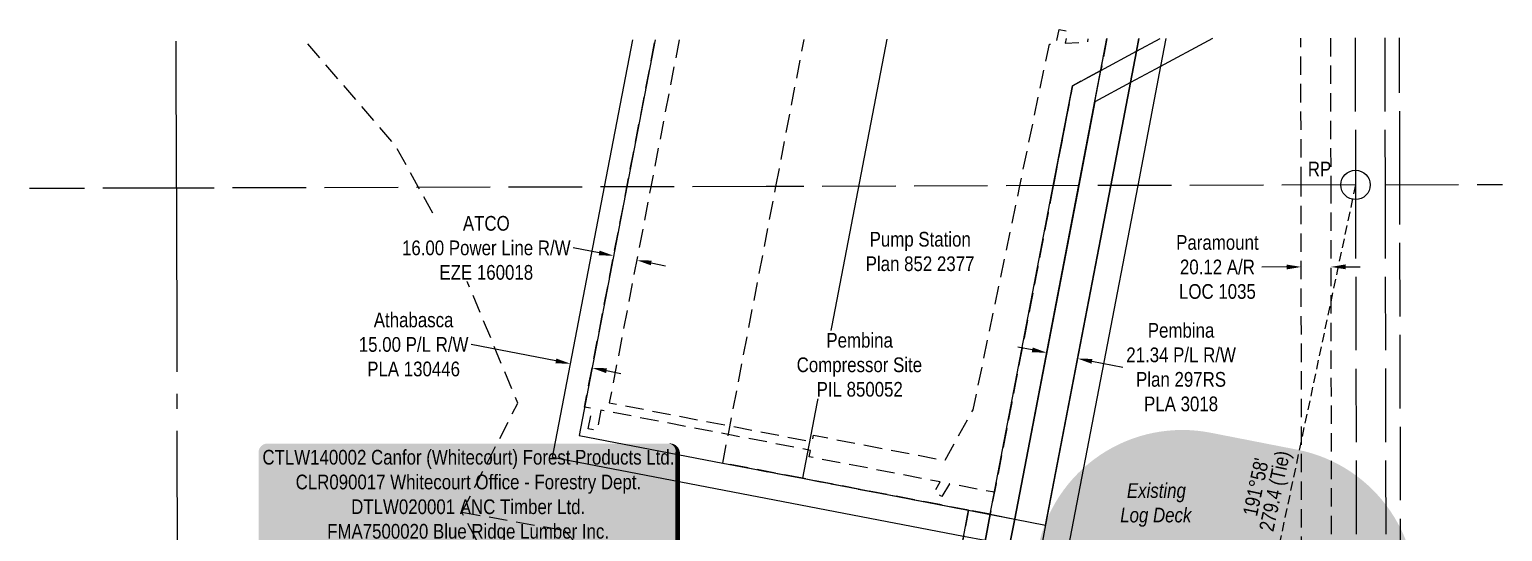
# Model space of a CAD drawing. Extents: x 508554 to 510923, y 6027080 to 6029130.
# Drawn here: x 508737 to 509738, y 6027750 to 6028091 of the extents above; entities that cross this region are included whole.
import ezdxf
from ezdxf.enums import TextEntityAlignment as Align

# ---------------------------------------------------------------- set-up
doc = ezdxf.new("R2010")
doc.units = 0
doc.header["$LTSCALE"] = 5
doc.header["$PDSIZE"] = 0.5
for name, pattern in [('foc-ACCESSROAD', [3.75, 2.5, -1.25]), ('foc-FLOWLINE', [3.75, 2.5, -1.25]), ('foc-QUARTERLINE', [33, 25, -3, 2, -3]), ('foc-TIELINE', [1.875, 1.25, -0.625]), ('foc-UNSURVEYED', [12.5, 10, -2.5])]:
    doc.linetypes.add(name, pattern=pattern)
doc.layers.get('Defpoints').update_dxf_attribs({"color": 9})
for name, color, linetype in [('35', 37, 'Continuous'), ('AS-SURFACE IMPACT', 7, 'Continuous'), ('F-AR', 190, 'foc-ACCESSROAD'), ('F-EZE', 190, 'foc-FLOWLINE'), ('F-RW', 190, 'Continuous'), ('F-WS', 190, 'foc-ACCESSROAD'), ('L-BD', 7, 'Continuous'), ('L-SECQ', 8, 'foc-QUARTERLINE'), ('L-TIE', 7, 'foc-TIELINE'), ('L-TITLEDB', 4, 'Continuous'), ('L-TITLEDB-T', 4, 'Continuous'), ('L-USEC', 7, 'foc-UNSURVEYED'), ('P-BUFFER-H 30m', 51, 'Continuous'), ('T-EXISTING TFA-T', 220, 'Continuous')]:
    doc.layers.add(name, color=color, linetype=linetype)
doc.layers.add('F-RW-T', color=190, linetype='Continuous', lineweight=9)
doc.styles.add('80', font='', dxfattribs={"height": 10})
doc.styles.add('80CG', font='', dxfattribs={"height": 10})
doc.styles.add('80L', font='', dxfattribs={"height": 10})
doc.styles.get('80').set_extended_font_data('Arial Narrow')
doc.styles.get('80CG').set_extended_font_data('Arial Narrow')
doc.styles.get('80L').set_extended_font_data('Arial Narrow')
doc.dimstyles.new('Compass 5 000', dxfattribs={"dimscale": 5, "dimtxt": 9, "dimasz": 2, "dimexe": 0.2, "dimexo": 0.0625, "dimgap": 0.5, "dimtad": 0, "dimtih": 1, "dimtoh": 1, "dimzin": 0, "dimdsep": 46, "dimtxsty": '80CG', "dimcen": 0.1, "dimse1": 1, "dimse2": 1, "dimclrd": 256, "dimclrt": 256, "dimaunit": 1, "dimadec": 4, "dimazin": 0, "dimtfac": 0.06, "dimtofl": 0, "dimtmove": 0, "dimatfit": 1, "dimfxl": 0.2, "dimtolj": 1, "dimtzin": 0, "dimlwd": -1, "dimarcsym": 0})

# ---------------------------------------------------------------- blocks, each defined once
blk = doc.blocks.new('*U420')
h = blk.add_hatch(color=255)
edge = h.paths.add_edge_path()
edge.add_line((-136.5, -71), (136.5, -71))
edge.add_arc((136.5, -65), 6, 270, 360)
edge.add_line((142.5, -65), (142.5, 63.5))
edge.add_arc((136.5, 63.5), 6, 0, 90)
edge.add_line((136.5, 69.5), (-136.5, 69.5))
edge.add_arc((-136.5, 63.5), 6, 90, 180)
edge.add_line((-142.5, 63.5), (-142.5, -65))
edge.add_arc((-136.5, -65), 6, 180, 270)
at = {"color": 44, "flags": 128}
blk.add_lwpolyline([(-136.5, -71, 3, 3, 0), (136.5, -71, 3, 3, 0.414214), (142.5, -65, 3, 3, 0), (142.5, 63.5, 3, 0, 0.414214), (136.5, 69.5, 0, 0, 0), (-136.5, 69.5, 0, 0, 0.414214), (-142.5, 63.5, 0, 0, 0), (-142.5, -65, 0, 3, 0.414214)], format="xyseb", close=True, dxfattribs=at)
at = {"color": 44, "style": '80'}
blk.add_attdef('ENTER_TEXT_001', (-36, -5), '', height=10, dxfattribs=at)
blk = doc.blocks.new('*D422')
at = {"layer": 'Defpoints', "color": 0, "transparency": 16777216}
for p in [(509133.5, 6027932.8), (509150, 6027934.4), (509149.2, 6027929.8)]:
    blk.add_point(p, dxfattribs=at)
at = {"layer": 'F-RW-T', "transparency": 16777216}
for p, q in [((509124.5, 6027939.3), (509106.9, 6027942.7)), ((509159.9, 6027932.5), (509169.7, 6027930.6))]:
    blk.add_line(p, q, dxfattribs=at)
for points in [[(509124.8, 6027940.9), (509124.2, 6027937.7), (509134.4, 6027937.4)], [(509160.2, 6027934.1), (509159.6, 6027930.9), (509150, 6027934.4)]]:
    blk.add_solid(points, dxfattribs=at)
at = {"layer": 'F-RW-T', "transparency": 16777216, "insert": (509047.8, 6027942.7), "char_height": 10, "attachment_point": 5, "style": '80CG', "bg_fill": 3, "box_fill_scale": 1.1, "bg_fill_color": 256, "bg_fill_true_color": 13158600, "bg_fill_transparency": 0}
blk.add_mtext('\\A1;ATCO\\P16.00 Power Line R/W\\PEZE 160018', dxfattribs=at)
blk = doc.blocks.new('*D424')
at = {"layer": 'Defpoints', "color": 0, "transparency": 16777216}
for p in [(509601.7, 6027929.8), (509601.9, 6027795.2), (509622, 6027795.2)]:
    blk.add_point(p, dxfattribs=at)
at = {"layer": 'F-RW-T', "transparency": 16777216}
for p, q in [((509591.7, 6027929.8), (509574.8, 6027929.7)), ((509631.8, 6027929.8), (509641.8, 6027929.8))]:
    blk.add_line(p, q, dxfattribs=at)
for points in [[(509591.7, 6027931.4), (509591.7, 6027928.1), (509601.7, 6027929.8)], [(509631.8, 6027931.5), (509631.8, 6027928.2), (509621.8, 6027929.8)]]:
    blk.add_solid(points, dxfattribs=at)
at = {"layer": 'F-RW-T', "transparency": 16777216, "insert": (509544.7, 6027929.7), "char_height": 10, "attachment_point": 5, "style": '80CG'}
blk.add_mtext('\\A1;Paramount\\P20.12 A/R\\PLOC 1035', dxfattribs=at)
blk = doc.blocks.new('*D425')
at = {"layer": 'Defpoints', "color": 0, "transparency": 16777216}
for p in [(509107, 6027874.5), (509121.7, 6027871.6), (509105, 6027864)]:
    blk.add_point(p, dxfattribs=at)
at = {"layer": 'F-RW-T', "transparency": 16777216}
for p, q in [((509095.1, 6027865.9), (509037.5, 6027877)), ((509129.5, 6027859.3), (509139.3, 6027857.4))]:
    blk.add_line(p, q, dxfattribs=at)
for points in [[(509095.4, 6027867.5), (509094.8, 6027864.2), (509105, 6027864)], [(509129.8, 6027860.9), (509129.2, 6027857.6), (509119.7, 6027861.1)]]:
    blk.add_solid(points, dxfattribs=at)
at = {"layer": 'F-RW-T', "transparency": 16777216, "insert": (508998.4, 6027877), "char_height": 10, "attachment_point": 5, "style": '80CG'}
blk.add_mtext('\\A1;Athabasca\\P15.00 P/L R/W\\PPLA 130446', dxfattribs=at)
blk = doc.blocks.new('*D427')
at = {"layer": 'Defpoints', "color": 0, "transparency": 16777216}
for p in [(509438.2, 6027921), (509459.1, 6027917), (509449.6, 6027867.5)]:
    blk.add_point(p, dxfattribs=at)
at = {"layer": 'F-RW-T', "transparency": 16777216}
for p, q in [((509418.9, 6027873.4), (509409, 6027875.3)), ((509459.4, 6027865.6), (509480.5, 6027861.6))]:
    blk.add_line(p, q, dxfattribs=at)
for points in [[(509419.2, 6027875), (509418.5, 6027871.7), (509428.7, 6027871.5)], [(509459.8, 6027867.2), (509459.1, 6027864), (509449.6, 6027867.5)]]:
    blk.add_solid(points, dxfattribs=at)
at = {"layer": 'F-RW-T', "transparency": 16777216, "insert": (509520, 6027861.6), "char_height": 10, "attachment_point": 5, "style": '80CG'}
blk.add_mtext('\\A1;Pembina\\P21.34 P/L R/W\\PPlan 297RS\\PPLA 3018', dxfattribs=at)
blk = doc.blocks.new('RP')
at = {"layer": '35', "color": 3}
blk.add_circle((0, 0), 10, dxfattribs=at)
at = {"layer": '35', "color": 3, "style": '80'}
blk.add_attdef('RP_001', (-32.4, 5.8), '', height=10, dxfattribs=at)

msp = doc.modelspace()

# ---------------------------------------------------------------- hatches: boundary and pattern name
at = {"layer": 'P-BUFFER-H 30m'}
h = msp.add_hatch(color=256, dxfattribs=at)
h.dxf.hatch_style = 1
edge = h.paths.add_edge_path()
edge.add_line((509496.823, 6027596.357), (509555.674, 6027584.839))
edge.add_arc((509574.87, 6027682.925), 99.947, 258.927116, 348.927116)
edge.add_line((509672.956, 6027663.73), (509677.755, 6027688.251))
edge.add_arc((509579.669, 6027707.447), 99.947, 348.927116, 438.927116)
edge.add_line((509598.864, 6027805.533), (509539.997, 6027817.053))
edge.add_arc((509520.801, 6027718.967), 99.947, 78.927116, 168.964574)
edge.add_line((509422.702, 6027738.099), (509417.92, 6027713.574))
edge.add_arc((509516.018, 6027694.443), 99.947, 168.964574, 258.927116)

# ---------------------------------------------------------------- linework, layer by layer
at = {"layer": 'F-AR'}
for points in [[(509602.954, 6027082.325), (509602.804, 6027181.29), (509602.103, 6027641.727), (509602.048, 6027677.607), (509601.58, 6027985.47), (509601.427, 6028085.408)], [(509621.538, 6028085.463), (509621.688, 6027985.527), (509622.157, 6027673.673), (509622.211, 6027637.803), (509622.896, 6027181.347), (509623.045, 6027082.377)]]:
    msp.add_lwpolyline(points, dxfattribs=at)
at = {"layer": 'F-EZE', "flags": 128}
for points in [[(509178.87, 6028084.257), (509159.638, 6027984.249), (509131.396, 6027837.403), (509213.402, 6027821.664), (509269.267, 6027810.943), (509270.113, 6027815.359), (509359.445, 6027798.234), (509378.647, 6027832.523), (509410.416, 6027984.936), (509430.482, 6028081.22), (509435.126, 6028081.497), (509437.154, 6028091.293), (509443.027, 6028090.077), (509441.326, 6028081.867), (509456.523, 6028082.772), (509456.955, 6028085.015)], [(509469.652, 6028085.049), (509465.484, 6028063.327), (509446.184, 6028052.895), (509433.102, 6027984.999), (509432.215, 6027980.184), (509393.154, 6027776.507), (509362.511, 6027782.381), (509357.468, 6027773.6), (509352.267, 6027776.585), (509356.281, 6027783.575), (509267.291, 6027800.635), (509268.138, 6027805.054), (509212.272, 6027815.775), (509125.678, 6027832.394), (509123.036, 6027818.649), (509117.147, 6027819.782), (509119.789, 6027833.525), (509114.566, 6027834.527), (509143.353, 6027984.205), (509162.585, 6028084.212)]]:
    msp.add_lwpolyline(points, dxfattribs=at)
at = {"layer": 'F-RW'}
for points in [[(509509.752, 6028085.158), (509506.118, 6028066.231), (509490.554, 6027985.159), (509442.153, 6027733.057), (509424.491, 6027736.454), (509403.543, 6027740.485), (509386.853, 6027743.696), (509372.128, 6027746.53), (509092.709, 6027800.302), (509128.07, 6027984.163), (509147.302, 6028084.171)], [(509162.585, 6028084.212), (509143.353, 6027984.204), (509110.838, 6027815.144), (509208.56, 6027796.43), (509262.682, 6027786.049), (509375.566, 6027764.4), (509390.289, 6027761.572), (509406.964, 6027758.307), (509427.9, 6027754.243), (509472.193, 6027985.108), (509485.634, 6028055.168), (509489.713, 6028076.431), (509491.378, 6028085.108)], [(509259.755, 6027081.441), (509278.723, 6027180.391), (509343.504, 6027518.208), (509387.458, 6027746.841), (509390.289, 6027761.572), (509433.157, 6027985), (509446.184, 6028052.896), (509465.484, 6028063.329), (509489.713, 6028076.431), (509505.853, 6028085.148)], [(509541.318, 6028085.244), (509502.674, 6028064.371), (509485.634, 6028055.168), (509461.409, 6028042.082), (509450.462, 6027985.048), (509406.975, 6027758.372), (509404.148, 6027743.639), (509360.291, 6027515.067), (509296.072, 6027180.439), (509277.094, 6027081.485)], [(509277.094, 6027081.485), (509296.072, 6027180.439), (509360.291, 6027515.067), (509404.148, 6027743.639), (509406.975, 6027758.372), (509450.462, 6027985.048), (509461.409, 6028042.082), (509465.484, 6028063.329), (509469.652, 6028085.049)], [(509491.378, 6028085.108), (509489.713, 6028076.431), (509485.634, 6028055.168), (509472.193, 6027985.109), (509427.924, 6027754.353), (509425.099, 6027739.621), (509317.817, 6027180.499), (509298.831, 6027081.541)], [(509244.483, 6027081.401), (509263.45, 6027180.35), (509328.752, 6027521.015), (509372.731, 6027749.665), (509375.565, 6027764.397), (509390.289, 6027761.572), (509387.458, 6027746.841), (509343.504, 6027518.208), (509278.723, 6027180.391), (509259.755, 6027081.441)]]:
    msp.add_lwpolyline(points, dxfattribs=at)
at = {"layer": 'F-WS', "flags": 128}
for points in [[(509031.279, 6027763.054), (509069.212, 6027837.169), (509027.858, 6027936.623), (509001.812, 6027983.823), (508986.166, 6028012.184), (508924.634, 6028083.564)], [(509208.56, 6027796.43), (509262.682, 6027786.049), (509375.565, 6027764.398), (509372.731, 6027749.665), (509372.128, 6027746.53), (509367.649, 6027723.24), (509361.022, 6027688.788), (509328.752, 6027521.015), (509328.553, 6027519.98)]]:
    msp.add_lwpolyline(points, dxfattribs=at)
at = {"layer": 'F-WS'}
msp.add_lwpolyline([(509469.652, 6028085.049), (509465.484, 6028063.329), (509446.184, 6028052.896), (509433.157, 6027985), (509390.289, 6027761.572), (509375.565, 6027764.397), (509262.682, 6027786.048), (509208.56, 6027796.43), (509244.642, 6027984.481), (509263.83, 6028084.488)], dxfattribs=at)
msp.add_lwpolyline([(509100.641, 6027750.668), (509191.563, 6027650.935), (509231.601, 6027640.33), (509215.207, 6027538.608), (509050.74, 6027565.808), (509067.388, 6027669.016), (509041.035, 6027744.203), (509031.279, 6027763.054), (509100.641, 6027750.668)], close=True, dxfattribs=at)
at = {"layer": 'L-SECQ', "flags": 128}
for points in [[(508837.266, 6027983.385), (508837.074, 6028083.325)], [(508837.266, 6027983.385), (508838.767, 6027209.182)]]:
    msp.add_lwpolyline(points, dxfattribs=at)
at = {"layer": 'L-TIE'}
msp.add_line((509638.533, 6027985.574), (509580.624, 6027712.352), dxfattribs=at)
at = {"layer": 'L-TITLEDB', "flags": 128}
msp.add_lwpolyline([(509320.04, 6028084.641), (509262.682, 6027786.048), (509406.953, 6027758.309), (509469.652, 6028085.049)], dxfattribs=at)
at = {"layer": 'L-USEC'}
for p, q in [((509638.322, 6028085.509), (509638.533, 6027985.574)), ((509658.428, 6028085.564), (509658.639, 6027985.616)), ((509668.691, 6027985.67), (509668.48, 6028085.591)), ((508837.266, 6027983.385), (508737.32, 6027983.112)), ((509237.9, 6027984.479), (508837.266, 6027983.385)), ((509638.533, 6027985.574), (509237.9, 6027984.479)), ((509638.533, 6027985.574), (509639.382, 6027583.486)), ((509658.639, 6027985.638), (509738.479, 6027985.892)), ((509658.639, 6027985.616), (509659.488, 6027583.528)), ((509669.54, 6027583.582), (509668.691, 6027985.67))]:
    msp.add_line(p, q, dxfattribs=at)

# ---------------------------------------------------------------- block references
msp.add_blockref('RP', (509638.533, 6027985.574)).add_auto_attribs({'RP_001': 'RP'})
at = {"layer": 'AS-SURFACE IMPACT'}
ref = msp.add_blockref('*U420', (509035.443, 6027740.21), dxfattribs=dict(at, xscale=0.9994710000000312, yscale=0.9994710000000312, zscale=0.9994710000000312))
ref.add_attrib('ENTER_TEXT_001', 'CTLW140002 Canfor (Whitecourt) Forest Products Ltd.', (508895.656, 6027795.38), dxfattribs={"layer": '0', "color": 44, "height": 9.99471, "style": '80'})
ref.add_attrib('ENTER_TEXT_002', 'CLR090017 Whitecourt Office - Forestry Dept.', (508918.247, 6027778.545), dxfattribs={"layer": '0', "color": 44, "height": 9.99471, "style": '80'})
ref.add_attrib('ENTER_TEXT_003', 'DTLW020001 ANC Timber Ltd.', (508955.966, 6027761.71), dxfattribs={"layer": '0', "color": 44, "height": 9.99471, "style": '80'})
ref.add_attrib('ENTER_TEXT_004', 'FMA7500020 Blue Ridge Lumber Inc.', (508939.661, 6027745.011), dxfattribs={"layer": '0', "color": 44, "height": 9.99471, "style": '80'})
ref.add_attrib('ENTER_TEXT_005', 'TPA 1381 DYLAN GEORGE SOLBERG', (508933.515, 6027728.176), dxfattribs={"layer": '0', "color": 44, "height": 9.99471, "style": '80'})
ref.add_attrib('ENTER_TEXT_006', 'RTF206999 Pembina Pipeline Corporation', (508927.529, 6027711.341), dxfattribs={"layer": '0', "color": 44, "height": 9.99471, "style": '80'})
ref.add_attrib('ENTER_TEXT_007', 'RTF2317534, 2317540, 2317543, 2317551, 2317555,', (508898.615, 6027694.642), dxfattribs={"layer": '0', "color": 44, "height": 9.99471, "style": '80'})
ref.add_attrib('ENTER_TEXT_008', ' Crescent Point Energy Corp.', (508961.474, 6027677.807), dxfattribs={"layer": '0', "color": 44, "height": 9.99471, "style": '80'})

# ---------------------------------------------------------------- texts
at = {"layer": 'L-BD', "linetype": 'Continuous', "style": '80L'}
for s, height, p in [('279.4 (Tie)', 9.99467, (509584.71, 6027777.152)), ("191°58'", 9.9947, (509570.776, 6027780.102))]:
    msp.add_text(s, height=height, rotation=78.0483, dxfattribs=at).set_placement(p, align=Align.MIDDLE)
at = {"layer": 'L-TITLEDB-T', "insert": (509297.991, 6027953.618), "char_height": 9.99473, "width": 87.80952, "attachment_point": 1, "style": '80L'}
msp.add_mtext('\\pi10.37536;Pump Station\\P\\pi7.68919;Plan 852 2377', dxfattribs=at)
at = {"layer": 'T-EXISTING TFA-T', "insert": (509477.384, 6027782.723), "char_height": 9.99474, "attachment_point": 1, "style": '80L'}
msp.add_mtext_dynamic_manual_height_columns('\\pi5.79748;{\\fArial Narrow|b0|i1|c0|p34;Existing \\P\\pi1.25689;Log Deck}', width=51.11033, gutter_width=49.974, heights=[0], dxfattribs=at)

# ---------------------------------------------------------------- dimensions: what is measured, and where the dimension line sits
at = {"layer": 'F-RW-T'}
for base, p1, p2, angle, text, picture, middle in [((509601.665, 6027929.784), (509621.974, 6027795.224), (509601.87, 6027795.194), 180.087121, 'Paramount\\P20.12 A/R\\PLOC 1035', '*D424', (509544.72, 6027929.743)), ((509449.624, 6027867.474), (509438.181, 6027921.031), (509459.128, 6027917.012), 349.13938, 'Pembina\\P21.34 P/L R/W\\PPlan 297RS\\PPLA 3018', '*D427', (509520.018, 6027861.555))]:
    dim = msp.add_linear_dim(base=base, p1=p1, p2=p2, angle=angle, text=text, dimstyle='Compass 5 000', dxfattribs=at)
    dim.commit()
    dim.dimension.update_dxf_attribs({"geometry": picture, "text_midpoint": middle, "dimtype": 161})

# ---------------------------------------------------------------- next in the draw order: texts
at = {"layer": 'F-RW-T', "insert": (509258.423, 6027884.906), "char_height": 9.99473, "width": 84.86428, "attachment_point": 1, "style": '80L', "bg_fill": 3, "box_fill_scale": 1.15, "bg_fill_color": 256, "bg_fill_true_color": 256, "bg_fill_transparency": 0}
msp.add_mtext('\\pi20.53031;Pembina\\P\\pi0.32268;Compressor Site\\P\\pi13.88647;PIL 850052', dxfattribs=at)

# ---------------------------------------------------------------- next in the draw order: dimensions: what is measured, and where the dimension line sits
at = {"layer": 'F-RW-T'}
dim = msp.add_linear_dim(base=(509150.048, 6027934.388), p1=(509133.474, 6027932.842), p2=(509149.17, 6027929.823), angle=349.113503, text='ATCO\\P16.00 Power Line R/W\\PEZE 160018', dimstyle='Compass 5 000', override={"dimtfill": 1}, dxfattribs=at)
dim.commit()
dim.dimension.update_dxf_attribs({"geometry": '*D422', "text_midpoint": (509047.775, 6027942.683), "dimtype": 161})

# ---------------------------------------------------------------- next in the draw order: dimensions: what is measured, and where the dimension line sits
dim = msp.add_linear_dim(base=(509104.955, 6027863.974), p1=(509121.7, 6027871.62), p2=(509106.97, 6027874.453), angle=169.113704, text='Athabasca\\P15.00 P/L R/W\\PPLA 130446', dimstyle='Compass 5 000', dxfattribs=at)
dim.commit()
dim.dimension.update_dxf_attribs({"geometry": '*D425', "text_midpoint": (508998.376, 6027876.954), "dimtype": 161})

doc.saveas('drawing.dxf')
